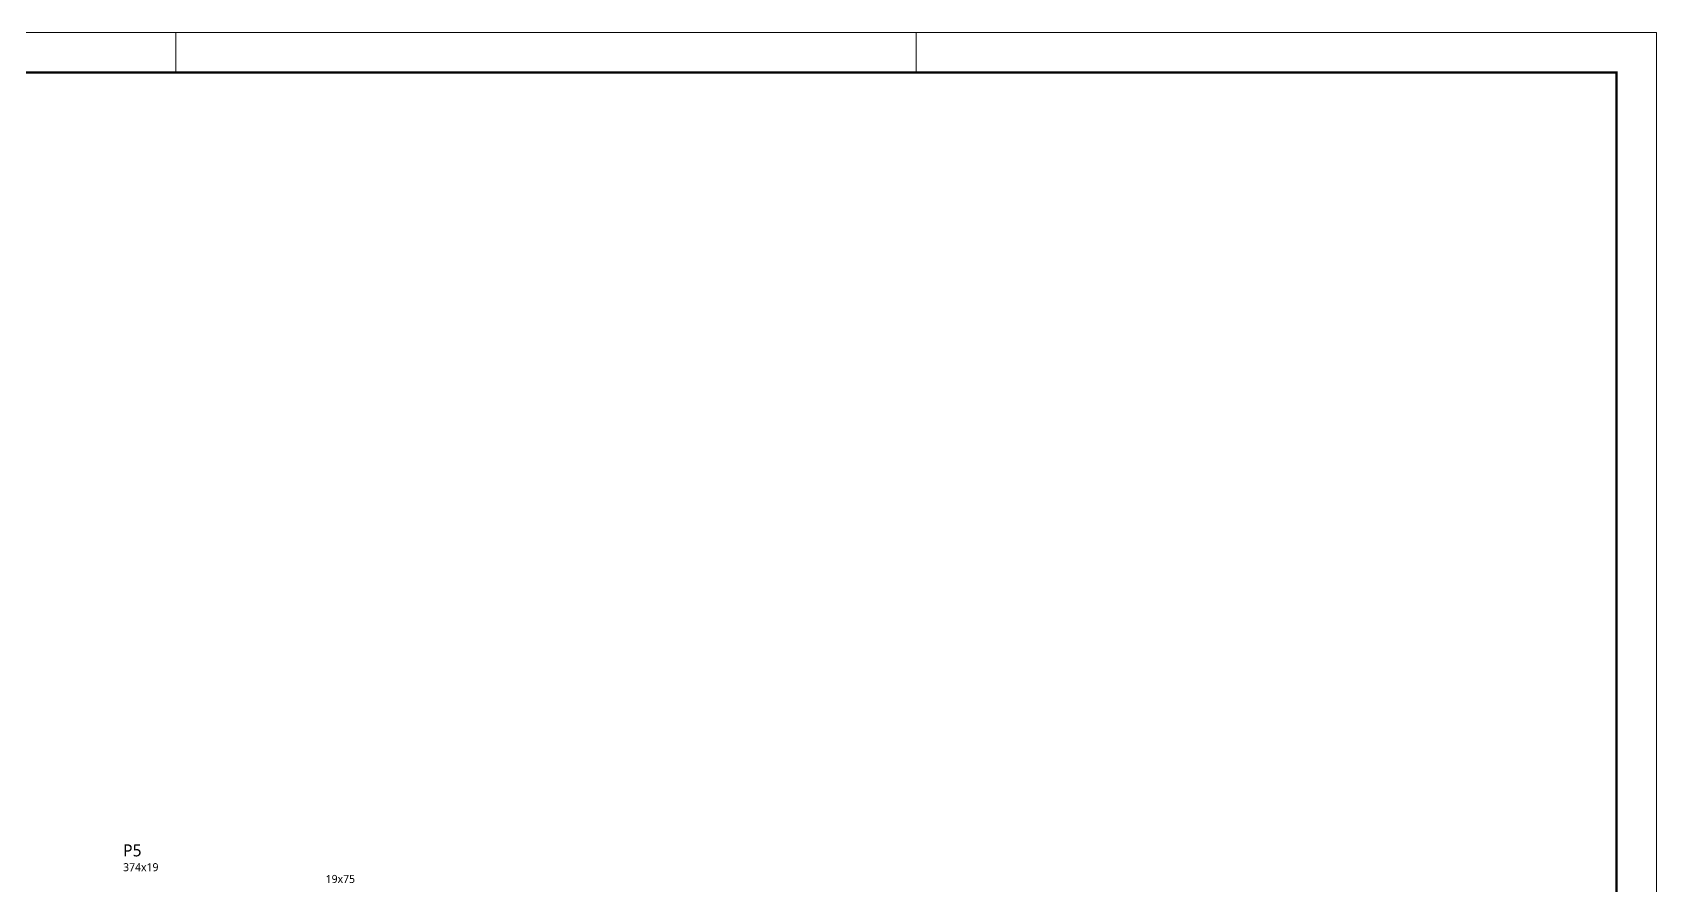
# Model space of a CAD drawing. Extents: x -29754 to -10774, y -8834 to 6017.
# Drawn here: x -21556 to -19527, y -5696 to -4629 of the extents above; entities that cross this region are included whole.
import ezdxf

# ---------------------------------------------------------------- set-up
doc = ezdxf.new("R2010")
doc.units = 0
doc.layers.get('0').update_dxf_attribs({"lineweight": 13})
doc.layers.add('S-BEAM-IDEN', color=7, linetype='Continuous', lineweight=9)
doc.layers.add('S-COLS-IDEN', color=7, linetype='Continuous', lineweight=9)
doc.styles.add('Gadugi', font='gadugi.ttf', dxfattribs={"height": 15})
doc.styles.add('Gadugi_1', font='gadugi.ttf', dxfattribs={"height": 10})

# ---------------------------------------------------------------- blocks, each defined once
blk = doc.blocks.new('*U3')
at = {"color": 7}
for p, q in [((-3600, 8310), (-3600, 8210)), ((-1750, 8310), (-1750, 8210))]:
    blk.add_line(p, q, dxfattribs=at)
blk.add_lwpolyline([(-11790, 8310), (-11790, -100), (100, -100), (100, 8310)], close=True, dxfattribs=at)
at = {"color": 7, "const_width": 6}
blk.add_lwpolyline([(-11540, 8210), (-11540, 0), (0, 0), (0, 8210)], close=True, dxfattribs=at)

msp = doc.modelspace()

# ---------------------------------------------------------------- block references
at = {"xscale": 0.5, "yscale": 0.5, "zscale": 0.5}
msp.add_blockref('*U3', (-19577.2, -8784.13), dxfattribs=at)

# ---------------------------------------------------------------- texts
at = {"layer": 'S-BEAM-IDEN', "insert": (-21189.94, -5682.24), "char_height": 10, "width": 44.8945, "attachment_point": 1, "style": 'Gadugi'}
msp.add_mtext('19x75', dxfattribs=at)
at = {"layer": 'S-COLS-IDEN', "attachment_point": 1}
for s, insert, char_height, width, style in [('P5', (-21443.01, -5644.06), 15, 28.4599, 'Gadugi_1'), ('374x19', (-21443.01, -5667.55), 10, 54.1139, 'Gadugi')]:
    msp.add_mtext(s, dxfattribs=dict(at, insert=insert, char_height=char_height, width=width, style=style))

doc.saveas('drawing.dxf')
